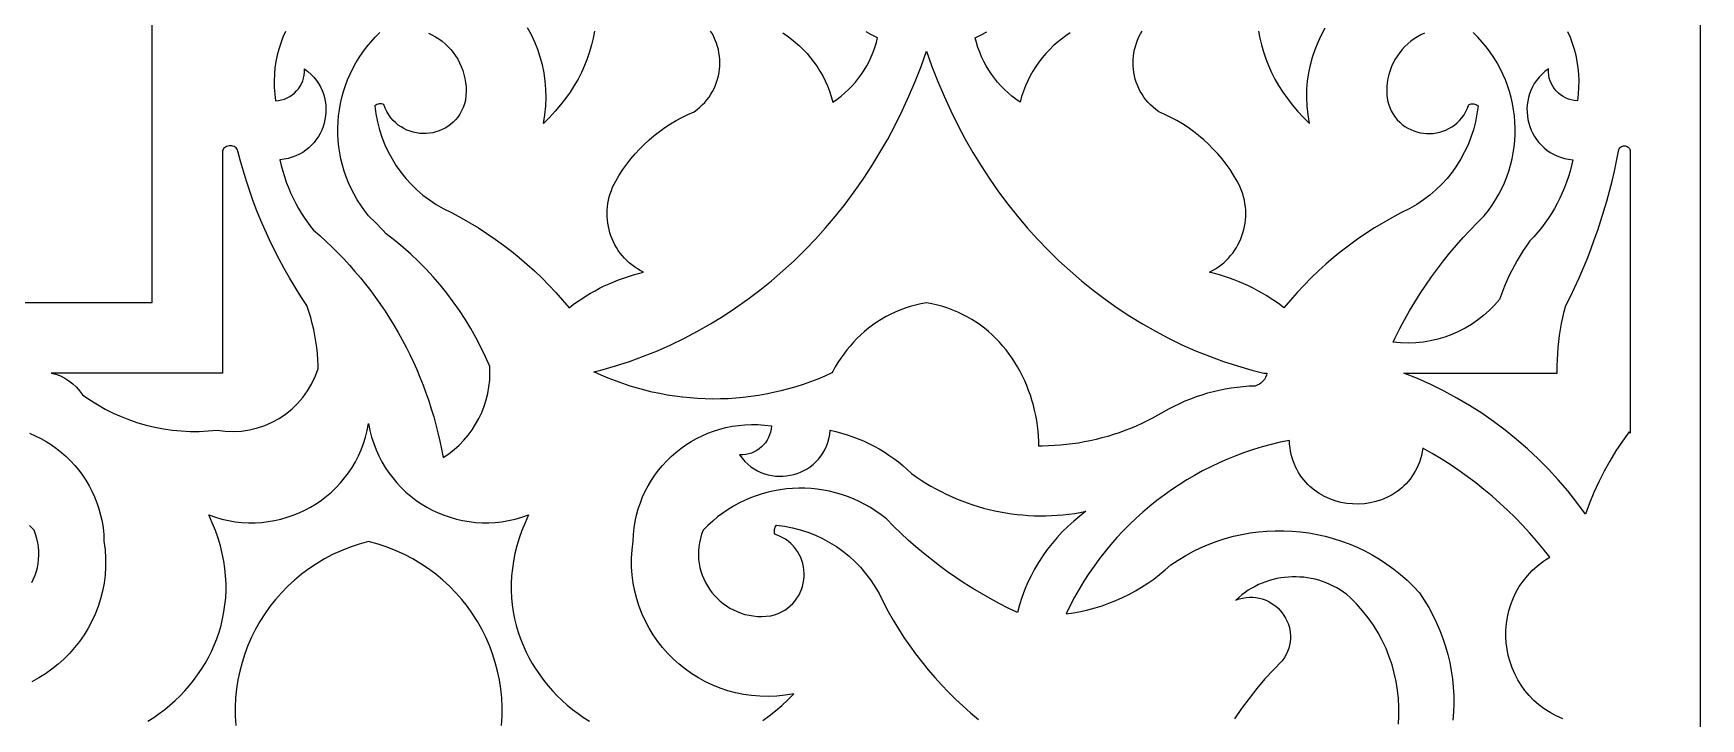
# Model space of a CAD drawing. Extents: x -350 to 350, y -250 to 250.
# Drawn here: x 199.2 to 294, y -129.6 to -90.7 of the extents above; entities that cross this region are included whole.
import ezdxf

# ---------------------------------------------------------------- set-up
doc = ezdxf.new("R2010")
doc.units = 0
doc.layers.add('BITMAP_LAYER', color=18, linetype='CONTINUOUS')
doc.layers.add('LAYER_2', color=174, linetype='CONTINUOUS')

msp = doc.modelspace()

# ---------------------------------------------------------------- linework, layer by layer
at = {"layer": 'BITMAP_LAYER'}
for points in [[(213.567, -90.591), (213.425, -90.917), (213.299, -91.251), (213.191, -91.593), (213.101, -91.942), (213.029, -92.297), (212.975, -92.658), (212.941, -93.025), (212.927, -93.395), (212.933, -93.77), (212.96, -94.149), (213.008, -94.53), (213.184, -94.514), (213.354, -94.482), (213.517, -94.433), (213.673, -94.368), (213.821, -94.289), (213.96, -94.196), (214.088, -94.09), (214.206, -93.973), (214.311, -93.845), (214.405, -93.707), (214.485, -93.56), (214.55, -93.404), (214.601, -93.242), (214.635, -93.074), (214.653, -92.9), (214.653, -92.722), (214.849, -92.869), (215.027, -93.028), (215.187, -93.195), (215.329, -93.371), (215.455, -93.555), (215.563, -93.745), (215.655, -93.941), (215.73, -94.141), (215.789, -94.346), (215.831, -94.552), (215.859, -94.761), (215.87, -94.971), (215.867, -95.18), (215.849, -95.389), (215.816, -95.595), (215.768, -95.798), (215.707, -95.998), (215.631, -96.193), (215.542, -96.381), (215.44, -96.564), (215.324, -96.738), (215.195, -96.904), (215.054, -97.06), (214.901, -97.206), (214.735, -97.34), (214.558, -97.462), (214.369, -97.57), (214.168, -97.664), (213.957, -97.742), (213.734, -97.805), (213.502, -97.85), (213.258, -97.877), (213.332, -98.203), (213.416, -98.525), (213.512, -98.843), (213.619, -99.157), (213.737, -99.466), (213.865, -99.771), (214.004, -100.071), (214.154, -100.365), (214.314, -100.654), (214.484, -100.937), (214.664, -101.214), (214.854, -101.485), (215.053, -101.748), (215.158, -101.877, -0.174705), (222.532, -114.807, 0.272385), (225.184, -109.629, 0.134002), (219.301, -102.095), (219.106, -101.884), (218.706, -101.471), (218.296, -101.067), (218.064, -100.774), (217.849, -100.472), (217.65, -100.162), (217.468, -99.846), (217.303, -99.523), (217.154, -99.195), (217.021, -98.862), (216.905, -98.525), (216.805, -98.183), (216.721, -97.838), (216.654, -97.491), (216.603, -97.142), (216.568, -96.791), (216.549, -96.439), (216.546, -96.088), (216.56, -95.736), (216.589, -95.386), (216.634, -95.037), (216.696, -94.69), (216.773, -94.346), (216.866, -94.006), (216.975, -93.67), (217.1, -93.338), (217.241, -93.011), (217.397, -92.691), (217.569, -92.376), (217.757, -92.069), (217.96, -91.769), (218.179, -91.478), (218.414, -91.195), (218.664, -90.922), (218.929, -90.659)], [(213.567, -90.591), (213.425, -90.917), (213.299, -91.251), (213.191, -91.593), (213.101, -91.942), (213.029, -92.297), (212.975, -92.658), (212.941, -93.025), (212.927, -93.395), (212.933, -93.77), (212.96, -94.149), (213.008, -94.53), (213.184, -94.514), (213.354, -94.482), (213.517, -94.433), (213.673, -94.368), (213.821, -94.289), (213.96, -94.196), (214.088, -94.09), (214.206, -93.973), (214.311, -93.845), (214.405, -93.707), (214.485, -93.56), (214.55, -93.404), (214.601, -93.242), (214.635, -93.074), (214.653, -92.9), (214.653, -92.722), (214.849, -92.869), (215.027, -93.028), (215.187, -93.195), (215.329, -93.371), (215.455, -93.555), (215.563, -93.745), (215.655, -93.941), (215.73, -94.141), (215.789, -94.346), (215.831, -94.552), (215.859, -94.761), (215.87, -94.971), (215.867, -95.18), (215.849, -95.389), (215.816, -95.595), (215.768, -95.798), (215.707, -95.998), (215.631, -96.193), (215.542, -96.381), (215.44, -96.564), (215.324, -96.738), (215.195, -96.904), (215.054, -97.06), (214.901, -97.206), (214.735, -97.34), (214.558, -97.462), (214.369, -97.57), (214.168, -97.664), (213.957, -97.742), (213.734, -97.805), (213.502, -97.85), (213.258, -97.877), (213.332, -98.203), (213.416, -98.525), (213.512, -98.843), (213.619, -99.157), (213.737, -99.466), (213.865, -99.771), (214.004, -100.071), (214.154, -100.365), (214.314, -100.654), (214.484, -100.937), (214.664, -101.214), (214.854, -101.485), (215.053, -101.748), (215.158, -101.877, -0.174705), (222.532, -114.807, 0.272385), (225.184, -109.629, 0.134002), (219.301, -102.095), (219.106, -101.884), (218.706, -101.471), (218.296, -101.067), (218.064, -100.774), (217.849, -100.472), (217.65, -100.162), (217.468, -99.846), (217.303, -99.523), (217.154, -99.195), (217.021, -98.862), (216.905, -98.525), (216.805, -98.183), (216.721, -97.838), (216.654, -97.491), (216.603, -97.142), (216.568, -96.791), (216.549, -96.439), (216.546, -96.088), (216.56, -95.736), (216.589, -95.386), (216.634, -95.037), (216.696, -94.69), (216.773, -94.346), (216.866, -94.006), (216.975, -93.67), (217.1, -93.338), (217.241, -93.011), (217.397, -92.691), (217.569, -92.376), (217.757, -92.069), (217.96, -91.769), (218.179, -91.478), (218.414, -91.195), (218.664, -90.922), (218.929, -90.659)], [(286.433, -90.591), (286.575, -90.917), (286.701, -91.251), (286.809, -91.593), (286.899, -91.942), (286.971, -92.297), (287.025, -92.658), (287.059, -93.025), (287.073, -93.395), (287.067, -93.77), (287.04, -94.149), (286.992, -94.53), (286.816, -94.514), (286.646, -94.482), (286.483, -94.433), (286.327, -94.368), (286.179, -94.289), (286.04, -94.196), (285.912, -94.09), (285.794, -93.973), (285.689, -93.845), (285.595, -93.707), (285.515, -93.56), (285.45, -93.404), (285.399, -93.242), (285.365, -93.074), (285.347, -92.9), (285.347, -92.722), (285.151, -92.869), (284.973, -93.028), (284.813, -93.195), (284.671, -93.371), (284.545, -93.555), (284.437, -93.745), (284.345, -93.941), (284.27, -94.141), (284.211, -94.346), (284.169, -94.552), (284.141, -94.761), (284.13, -94.971), (284.133, -95.18), (284.151, -95.389), (284.184, -95.595), (284.232, -95.798), (284.293, -95.998), (284.369, -96.193), (284.458, -96.381), (284.56, -96.564), (284.676, -96.738), (284.805, -96.904), (284.946, -97.06), (285.099, -97.206), (285.265, -97.34), (285.442, -97.462), (285.631, -97.57), (285.832, -97.664), (286.043, -97.742), (286.266, -97.805), (286.498, -97.85), (286.742, -97.877), (286.668, -98.203), (286.584, -98.525), (286.488, -98.843), (286.381, -99.157), (286.263, -99.466), (286.135, -99.771), (285.996, -100.071), (285.846, -100.365), (285.686, -100.654), (285.516, -100.937), (285.336, -101.214), (285.146, -101.485), (284.947, -101.748), (284.738, -102.005), (284.519, -102.255), (284.291, -102.497), (284.1, -102.766), (283.917, -103.04), (283.741, -103.317), (283.574, -103.599), (283.413, -103.884), (283.261, -104.173), (283.116, -104.465), (282.98, -104.761), (282.851, -105.059), (282.73, -105.361), (282.617, -105.665), (282.564, -105.819, -0.258218), (276.52, -108.255), (276.644, -107.994), (276.904, -107.48), (277.176, -106.973), (277.46, -106.472), (277.755, -105.978), (278.06, -105.492), (278.377, -105.013), (278.705, -104.541), (279.044, -104.078), (279.393, -103.622), (279.753, -103.175), (280.123, -102.736), (280.503, -102.305), (280.894, -101.884), (281.294, -101.471), (281.704, -101.067), (281.936, -100.774), (282.151, -100.472), (282.35, -100.162), (282.532, -99.846), (282.697, -99.523), (282.846, -99.195), (282.979, -98.862), (283.095, -98.525), (283.195, -98.183), (283.279, -97.838), (283.346, -97.491), (283.397, -97.142), (283.432, -96.791), (283.451, -96.439), (283.454, -96.088), (283.44, -95.736), (283.411, -95.386), (283.366, -95.037), (283.304, -94.69), (283.227, -94.346), (283.134, -94.006), (283.025, -93.67), (282.9, -93.338), (282.759, -93.011), (282.603, -92.691), (282.431, -92.376), (282.243, -92.069), (282.04, -91.769), (281.821, -91.478), (281.586, -91.195), (281.336, -90.922), (281.071, -90.659)], [(286.433, -90.591), (286.575, -90.917), (286.701, -91.251), (286.809, -91.593), (286.899, -91.942), (286.971, -92.297), (287.025, -92.658), (287.059, -93.025), (287.073, -93.395), (287.067, -93.77), (287.04, -94.149), (286.992, -94.53), (286.816, -94.514), (286.646, -94.482), (286.483, -94.433), (286.327, -94.368), (286.179, -94.289), (286.04, -94.196), (285.912, -94.09), (285.794, -93.973), (285.689, -93.845), (285.595, -93.707), (285.515, -93.56), (285.45, -93.404), (285.399, -93.242), (285.365, -93.074), (285.347, -92.9), (285.347, -92.722), (285.151, -92.869), (284.973, -93.028), (284.813, -93.195), (284.671, -93.371), (284.545, -93.555), (284.437, -93.745), (284.345, -93.941), (284.27, -94.141), (284.211, -94.346), (284.169, -94.552), (284.141, -94.761), (284.13, -94.971), (284.133, -95.18), (284.151, -95.389), (284.184, -95.595), (284.232, -95.798), (284.293, -95.998), (284.369, -96.193), (284.458, -96.381), (284.56, -96.564), (284.676, -96.738), (284.805, -96.904), (284.946, -97.06), (285.099, -97.206), (285.265, -97.34), (285.442, -97.462), (285.631, -97.57), (285.832, -97.664), (286.043, -97.742), (286.266, -97.805), (286.498, -97.85), (286.742, -97.877), (286.668, -98.203), (286.584, -98.525), (286.488, -98.843), (286.381, -99.157), (286.263, -99.466), (286.135, -99.771), (285.996, -100.071), (285.846, -100.365), (285.686, -100.654), (285.516, -100.937), (285.336, -101.214), (285.146, -101.485), (284.947, -101.748), (284.738, -102.005), (284.519, -102.255), (284.291, -102.497), (284.1, -102.766), (283.917, -103.04), (283.741, -103.317), (283.574, -103.599), (283.413, -103.884), (283.261, -104.173), (283.116, -104.465), (282.98, -104.761), (282.851, -105.059), (282.73, -105.361), (282.617, -105.665), (282.564, -105.819, -0.258218), (276.52, -108.255), (276.644, -107.994), (276.904, -107.48), (277.176, -106.973), (277.46, -106.472), (277.755, -105.978), (278.06, -105.492), (278.377, -105.013), (278.705, -104.541), (279.044, -104.078), (279.393, -103.622), (279.753, -103.175), (280.123, -102.736), (280.503, -102.305), (280.894, -101.884), (281.294, -101.471), (281.704, -101.067), (281.936, -100.774), (282.151, -100.472), (282.35, -100.162), (282.532, -99.846), (282.697, -99.523), (282.846, -99.195), (282.979, -98.862), (283.095, -98.525), (283.195, -98.183), (283.279, -97.838), (283.346, -97.491), (283.397, -97.142), (283.432, -96.791), (283.451, -96.439), (283.454, -96.088), (283.44, -95.736), (283.411, -95.386), (283.366, -95.037), (283.304, -94.69), (283.227, -94.346), (283.134, -94.006), (283.025, -93.67), (282.9, -93.338), (282.759, -93.011), (282.603, -92.691), (282.431, -92.376), (282.243, -92.069), (282.04, -91.769), (281.821, -91.478), (281.586, -91.195), (281.336, -90.922), (281.071, -90.659)]]:
    msp.add_lwpolyline(points, format="xyb", dxfattribs=at)
for points in [[(221.694, -90.684), (221.899, -90.782), (222.096, -90.893), (222.286, -91.016), (222.469, -91.15), (222.642, -91.296), (222.806, -91.452), (222.961, -91.618), (223.105, -91.795), (223.238, -91.98), (223.359, -92.174), (223.468, -92.377), (223.564, -92.587), (223.647, -92.805), (223.716, -93.029), (223.77, -93.26), (223.809, -93.497), (223.832, -93.74), (223.839, -93.987), (223.828, -94.239), (223.8, -94.495), (223.742, -94.713), (223.669, -94.919), (223.581, -95.111), (223.48, -95.29), (223.366, -95.456), (223.241, -95.608), (223.105, -95.747), (222.96, -95.873), (222.806, -95.985), (222.645, -96.084), (222.477, -96.169), (222.304, -96.241), (222.126, -96.298), (221.944, -96.343), (221.76, -96.373), (221.574, -96.39), (221.387, -96.392), (221.201, -96.381), (221.015, -96.356), (220.832, -96.317), (220.653, -96.263), (220.477, -96.196), (220.307, -96.115), (220.142, -96.019), (219.985, -95.909), (219.836, -95.784), (219.696, -95.646), (219.566, -95.492), (219.447, -95.325), (219.341, -95.143), (219.247, -94.946), (219.167, -94.735), (219.101, -94.715), (219.034, -94.705), (218.966, -94.702), (218.899, -94.708), (218.834, -94.723), (218.77, -94.745), (218.709, -94.776), (218.652, -94.814), (218.712, -95.275), (218.799, -95.729), (218.914, -96.173), (219.055, -96.607), (219.221, -97.03), (219.412, -97.441), (219.628, -97.839), (219.867, -98.223), (220.128, -98.591), (220.411, -98.943), (220.716, -99.277), (221.041, -99.593), (221.386, -99.889), (221.75, -100.164), (222.133, -100.417), (222.533, -100.648), (223.048, -100.905), (223.554, -101.176), (224.053, -101.46), (224.543, -101.758), (225.025, -102.068), (225.498, -102.392), (225.962, -102.728), (226.417, -103.077), (226.862, -103.439), (227.297, -103.812), (227.722, -104.197), (228.137, -104.594), (228.541, -105.003), (228.935, -105.423), (229.317, -105.854), (229.688, -106.296), (229.924, -106.116), (230.164, -105.944), (230.409, -105.778), (230.658, -105.619), (230.911, -105.467), (231.167, -105.322), (231.428, -105.184), (231.692, -105.053), (231.959, -104.93), (232.23, -104.814), (232.503, -104.706), (232.78, -104.605), (233.06, -104.512), (233.342, -104.426), (233.627, -104.348), (233.914, -104.278), (233.738, -104.185), (233.569, -104.084), (233.408, -103.976), (233.254, -103.86), (233.107, -103.737), (232.968, -103.608), (232.836, -103.473), (232.712, -103.331), (232.596, -103.184), (232.488, -103.032), (232.388, -102.875), (232.296, -102.713), (232.213, -102.547), (232.137, -102.378), (232.071, -102.205), (232.013, -102.029), (231.964, -101.85), (231.923, -101.669), (231.892, -101.487), (231.869, -101.302), (231.856, -101.116), (231.852, -100.93), (231.857, -100.742), (231.872, -100.555), (231.896, -100.368), (231.93, -100.181), (231.974, -99.995), (232.028, -99.811), (232.092, -99.628), (232.166, -99.447), (232.25, -99.268), (232.345, -99.093), (232.54, -98.764), (232.748, -98.445), (232.969, -98.136), (233.201, -97.837), (233.445, -97.549), (233.701, -97.271), (233.967, -97.004), (234.244, -96.748), (234.531, -96.505), (234.827, -96.273), (235.134, -96.053), (235.449, -95.846), (235.773, -95.652), (236.105, -95.472), (236.446, -95.305), (236.793, -95.152), (236.96, -95.031), (237.116, -94.902), (237.262, -94.767), (237.399, -94.624), (237.525, -94.475), (237.642, -94.32), (237.748, -94.16), (237.845, -93.994), (237.931, -93.825), (238.007, -93.651), (238.074, -93.474), (238.13, -93.294), (238.175, -93.112), (238.211, -92.927), (238.236, -92.741), (238.251, -92.554), (238.256, -92.366), (238.251, -92.179), (238.235, -91.991), (238.209, -91.805), (238.173, -91.62), (238.126, -91.437), (238.068, -91.256), (238.001, -91.078), (237.922, -90.903), (237.833, -90.732), (237.734, -90.566)], [(221.694, -90.684), (221.899, -90.782), (222.096, -90.893), (222.286, -91.016), (222.469, -91.15), (222.642, -91.296), (222.806, -91.452), (222.961, -91.618), (223.105, -91.795), (223.238, -91.98), (223.359, -92.174), (223.468, -92.377), (223.564, -92.587), (223.647, -92.805), (223.716, -93.029), (223.77, -93.26), (223.809, -93.497), (223.832, -93.74), (223.839, -93.987), (223.828, -94.239), (223.8, -94.495), (223.742, -94.713), (223.669, -94.919), (223.581, -95.111), (223.48, -95.29), (223.366, -95.456), (223.241, -95.608), (223.105, -95.747), (222.96, -95.873), (222.806, -95.985), (222.645, -96.084), (222.477, -96.169), (222.304, -96.241), (222.126, -96.298), (221.944, -96.343), (221.76, -96.373), (221.574, -96.39), (221.387, -96.392), (221.201, -96.381), (221.015, -96.356), (220.832, -96.317), (220.653, -96.263), (220.477, -96.196), (220.307, -96.115), (220.142, -96.019), (219.985, -95.909), (219.836, -95.784), (219.696, -95.646), (219.566, -95.492), (219.447, -95.325), (219.341, -95.143), (219.247, -94.946), (219.167, -94.735), (219.101, -94.715), (219.034, -94.705), (218.966, -94.702), (218.899, -94.708), (218.834, -94.723), (218.77, -94.745), (218.709, -94.776), (218.652, -94.814), (218.712, -95.275), (218.799, -95.729), (218.914, -96.173), (219.055, -96.607), (219.221, -97.03), (219.412, -97.441), (219.628, -97.839), (219.867, -98.223), (220.128, -98.591), (220.411, -98.943), (220.716, -99.277), (221.041, -99.593), (221.386, -99.889), (221.75, -100.164), (222.133, -100.417), (222.533, -100.648), (223.048, -100.905), (223.554, -101.176), (224.053, -101.46), (224.543, -101.758), (225.025, -102.068), (225.498, -102.392), (225.962, -102.728), (226.417, -103.077), (226.862, -103.439), (227.297, -103.812), (227.722, -104.197), (228.137, -104.594), (228.541, -105.003), (228.935, -105.423), (229.317, -105.854), (229.688, -106.296), (229.924, -106.116), (230.164, -105.944), (230.409, -105.778), (230.658, -105.619), (230.911, -105.467), (231.167, -105.322), (231.428, -105.184), (231.692, -105.053), (231.959, -104.93), (232.23, -104.814), (232.503, -104.706), (232.78, -104.605), (233.06, -104.512), (233.342, -104.426), (233.627, -104.348), (233.914, -104.278), (233.738, -104.185), (233.569, -104.084), (233.408, -103.976), (233.254, -103.86), (233.107, -103.737), (232.968, -103.608), (232.836, -103.473), (232.712, -103.331), (232.596, -103.184), (232.488, -103.032), (232.388, -102.875), (232.296, -102.713), (232.213, -102.547), (232.137, -102.378), (232.071, -102.205), (232.013, -102.029), (231.964, -101.85), (231.923, -101.669), (231.892, -101.487), (231.869, -101.302), (231.856, -101.116), (231.852, -100.93), (231.857, -100.742), (231.872, -100.555), (231.896, -100.368), (231.93, -100.181), (231.974, -99.995), (232.028, -99.811), (232.092, -99.628), (232.166, -99.447), (232.25, -99.268), (232.345, -99.093), (232.54, -98.764), (232.748, -98.445), (232.969, -98.136), (233.201, -97.837), (233.445, -97.549), (233.701, -97.271), (233.967, -97.004), (234.244, -96.748), (234.531, -96.505), (234.827, -96.273), (235.134, -96.053), (235.449, -95.846), (235.773, -95.652), (236.105, -95.472), (236.446, -95.305), (236.793, -95.152), (236.96, -95.031), (237.116, -94.902), (237.262, -94.767), (237.399, -94.624), (237.525, -94.475), (237.642, -94.32), (237.748, -94.16), (237.845, -93.994), (237.931, -93.825), (238.007, -93.651), (238.074, -93.474), (238.13, -93.294), (238.175, -93.112), (238.211, -92.927), (238.236, -92.741), (238.251, -92.554), (238.256, -92.366), (238.251, -92.179), (238.235, -91.991), (238.209, -91.805), (238.173, -91.62), (238.126, -91.437), (238.068, -91.256), (238.001, -91.078), (237.922, -90.903), (237.833, -90.732), (237.734, -90.566)], [(231.129, -90.572), (231.056, -90.967), (230.963, -91.36), (230.85, -91.752), (230.718, -92.142), (230.565, -92.53), (230.392, -92.914), (230.199, -93.295), (229.984, -93.671), (229.747, -94.043), (229.489, -94.409), (229.208, -94.77), (228.905, -95.124), (228.579, -95.472), (228.23, -95.813), (228.312, -95.321), (228.363, -94.834), (228.383, -94.352), (228.374, -93.876), (228.335, -93.407), (228.269, -92.945), (228.176, -92.493), (228.056, -92.05), (227.911, -91.617), (227.741, -91.196), (227.548, -90.788), (227.332, -90.392)], [(231.129, -90.572), (231.056, -90.967), (230.963, -91.36), (230.85, -91.752), (230.718, -92.142), (230.565, -92.53), (230.392, -92.914), (230.199, -93.295), (229.984, -93.671), (229.747, -94.043), (229.489, -94.409), (229.208, -94.77), (228.905, -95.124), (228.579, -95.472), (228.23, -95.813), (228.312, -95.321), (228.363, -94.834), (228.383, -94.352), (228.374, -93.876), (228.335, -93.407), (228.269, -92.945), (228.176, -92.493), (228.056, -92.05), (227.911, -91.617), (227.741, -91.196), (227.548, -90.788), (227.332, -90.392)], [(241.829, -90.675), (242.082, -90.843), (242.327, -91.022), (242.564, -91.213), (242.792, -91.414), (243.01, -91.627), (243.219, -91.85), (243.418, -92.084), (243.607, -92.327), (243.784, -92.581), (243.95, -92.843), (244.105, -93.115), (244.247, -93.396), (244.376, -93.686), (244.492, -93.983), (244.594, -94.289), (244.682, -94.603), (244.919, -94.44), (245.146, -94.266), (245.364, -94.082), (245.573, -93.888), (245.772, -93.685), (245.96, -93.473), (246.138, -93.253), (246.306, -93.024), (246.462, -92.787), (246.608, -92.543), (246.741, -92.293), (246.863, -92.035), (246.973, -91.772), (247.071, -91.502), (247.155, -91.227), (247.227, -90.948), (246.886, -90.786), (246.569, -90.604)], [(241.829, -90.675), (242.082, -90.843), (242.327, -91.022), (242.564, -91.213), (242.792, -91.414), (243.01, -91.627), (243.219, -91.85), (243.418, -92.084), (243.607, -92.327), (243.784, -92.581), (243.95, -92.843), (244.105, -93.115), (244.247, -93.396), (244.376, -93.686), (244.492, -93.983), (244.594, -94.289), (244.682, -94.603), (244.919, -94.44), (245.146, -94.266), (245.364, -94.082), (245.573, -93.888), (245.772, -93.685), (245.96, -93.473), (246.138, -93.253), (246.306, -93.024), (246.462, -92.787), (246.608, -92.543), (246.741, -92.293), (246.863, -92.035), (246.973, -91.772), (247.071, -91.502), (247.155, -91.227), (247.227, -90.948), (246.886, -90.786), (246.569, -90.604)], [(258.171, -90.675), (257.918, -90.843), (257.673, -91.022), (257.436, -91.213), (257.208, -91.414), (256.99, -91.627), (256.781, -91.85), (256.582, -92.084), (256.393, -92.327), (256.216, -92.581), (256.05, -92.843), (255.895, -93.115), (255.753, -93.396), (255.624, -93.686), (255.508, -93.983), (255.406, -94.289), (255.318, -94.603), (255.081, -94.44), (254.854, -94.266), (254.636, -94.082), (254.427, -93.888), (254.228, -93.685), (254.04, -93.473), (253.862, -93.253), (253.694, -93.024), (253.538, -92.787), (253.392, -92.543), (253.259, -92.293), (253.137, -92.035), (253.027, -91.772), (252.929, -91.502), (252.845, -91.227), (252.773, -90.948), (253.114, -90.786), (253.431, -90.604)], [(258.171, -90.675), (257.918, -90.843), (257.673, -91.022), (257.436, -91.213), (257.208, -91.414), (256.99, -91.627), (256.781, -91.85), (256.582, -92.084), (256.393, -92.327), (256.216, -92.581), (256.05, -92.843), (255.895, -93.115), (255.753, -93.396), (255.624, -93.686), (255.508, -93.983), (255.406, -94.289), (255.318, -94.603), (255.081, -94.44), (254.854, -94.266), (254.636, -94.082), (254.427, -93.888), (254.228, -93.685), (254.04, -93.473), (253.862, -93.253), (253.694, -93.024), (253.538, -92.787), (253.392, -92.543), (253.259, -92.293), (253.137, -92.035), (253.027, -91.772), (252.929, -91.502), (252.845, -91.227), (252.773, -90.948), (253.114, -90.786), (253.431, -90.604)], [(278.306, -90.684), (278.101, -90.782), (277.904, -90.893), (277.714, -91.016), (277.531, -91.15), (277.358, -91.296), (277.194, -91.452), (277.039, -91.618), (276.895, -91.795), (276.762, -91.98), (276.641, -92.174), (276.532, -92.377), (276.436, -92.587), (276.353, -92.805), (276.284, -93.029), (276.23, -93.26), (276.191, -93.497), (276.168, -93.74), (276.161, -93.987), (276.172, -94.239), (276.2, -94.495), (276.258, -94.713), (276.331, -94.919), (276.419, -95.111), (276.52, -95.29), (276.634, -95.456), (276.759, -95.608), (276.895, -95.747), (277.04, -95.873), (277.194, -95.985), (277.355, -96.084), (277.523, -96.169), (277.696, -96.241), (277.874, -96.298), (278.056, -96.343), (278.24, -96.373), (278.426, -96.39), (278.613, -96.392), (278.799, -96.381), (278.985, -96.356), (279.168, -96.317), (279.347, -96.263), (279.523, -96.196), (279.693, -96.115), (279.858, -96.019), (280.015, -95.909), (280.164, -95.784), (280.304, -95.646), (280.434, -95.492), (280.553, -95.325), (280.659, -95.143), (280.753, -94.946), (280.833, -94.735), (280.899, -94.715), (280.966, -94.705), (281.034, -94.702), (281.101, -94.708), (281.166, -94.723), (281.23, -94.745), (281.291, -94.776), (281.348, -94.814), (281.288, -95.275), (281.201, -95.729), (281.086, -96.173), (280.945, -96.607), (280.779, -97.03), (280.588, -97.441), (280.372, -97.839), (280.133, -98.223), (279.872, -98.591), (279.589, -98.943), (279.284, -99.277), (278.959, -99.593), (278.614, -99.889), (278.25, -100.164), (277.867, -100.417), (277.467, -100.648), (276.952, -100.905), (276.446, -101.176), (275.947, -101.46), (275.457, -101.758), (274.975, -102.068), (274.502, -102.392), (274.038, -102.728), (273.583, -103.077), (273.138, -103.439), (272.703, -103.812), (272.278, -104.197), (271.863, -104.594), (271.459, -105.003), (271.065, -105.423), (270.683, -105.854), (270.312, -106.296), (270.076, -106.116), (269.836, -105.944), (269.591, -105.778), (269.342, -105.619), (269.089, -105.467), (268.833, -105.322), (268.572, -105.184), (268.308, -105.053), (268.041, -104.93), (267.77, -104.814), (267.497, -104.706), (267.22, -104.605), (266.94, -104.512), (266.658, -104.426), (266.373, -104.348), (266.086, -104.278), (266.262, -104.185), (266.431, -104.084), (266.592, -103.976), (266.746, -103.86), (266.893, -103.737), (267.032, -103.608), (267.164, -103.473), (267.288, -103.331), (267.404, -103.184), (267.512, -103.032), (267.612, -102.875), (267.704, -102.713), (267.787, -102.547), (267.863, -102.378), (267.929, -102.205), (267.987, -102.029), (268.036, -101.85), (268.077, -101.669), (268.108, -101.487), (268.131, -101.302), (268.144, -101.116), (268.148, -100.93), (268.143, -100.742), (268.128, -100.555), (268.104, -100.368), (268.07, -100.181), (268.026, -99.995), (267.972, -99.811), (267.908, -99.628), (267.834, -99.447), (267.75, -99.268), (267.655, -99.093), (267.46, -98.764), (267.252, -98.445), (267.031, -98.136), (266.799, -97.837), (266.555, -97.549), (266.299, -97.271), (266.033, -97.004), (265.756, -96.748), (265.469, -96.505), (265.173, -96.273), (264.866, -96.053), (264.551, -95.846), (264.227, -95.652), (263.895, -95.472), (263.554, -95.305), (263.207, -95.152), (263.04, -95.031), (262.884, -94.902), (262.738, -94.767), (262.601, -94.624), (262.475, -94.475), (262.358, -94.32), (262.252, -94.16), (262.155, -93.994), (262.069, -93.825), (261.993, -93.651), (261.926, -93.474), (261.87, -93.294), (261.825, -93.112), (261.789, -92.927), (261.764, -92.741), (261.749, -92.554), (261.744, -92.366), (261.749, -92.179), (261.765, -91.991), (261.791, -91.805), (261.827, -91.62), (261.874, -91.437), (261.932, -91.256), (261.999, -91.078), (262.078, -90.903), (262.167, -90.732), (262.266, -90.566)], [(278.306, -90.684), (278.101, -90.782), (277.904, -90.893), (277.714, -91.016), (277.531, -91.15), (277.358, -91.296), (277.194, -91.452), (277.039, -91.618), (276.895, -91.795), (276.762, -91.98), (276.641, -92.174), (276.532, -92.377), (276.436, -92.587), (276.353, -92.805), (276.284, -93.029), (276.23, -93.26), (276.191, -93.497), (276.168, -93.74), (276.161, -93.987), (276.172, -94.239), (276.2, -94.495), (276.258, -94.713), (276.331, -94.919), (276.419, -95.111), (276.52, -95.29), (276.634, -95.456), (276.759, -95.608), (276.895, -95.747), (277.04, -95.873), (277.194, -95.985), (277.355, -96.084), (277.523, -96.169), (277.696, -96.241), (277.874, -96.298), (278.056, -96.343), (278.24, -96.373), (278.426, -96.39), (278.613, -96.392), (278.799, -96.381), (278.985, -96.356), (279.168, -96.317), (279.347, -96.263), (279.523, -96.196), (279.693, -96.115), (279.858, -96.019), (280.015, -95.909), (280.164, -95.784), (280.304, -95.646), (280.434, -95.492), (280.553, -95.325), (280.659, -95.143), (280.753, -94.946), (280.833, -94.735), (280.899, -94.715), (280.966, -94.705), (281.034, -94.702), (281.101, -94.708), (281.166, -94.723), (281.23, -94.745), (281.291, -94.776), (281.348, -94.814), (281.288, -95.275), (281.201, -95.729), (281.086, -96.173), (280.945, -96.607), (280.779, -97.03), (280.588, -97.441), (280.372, -97.839), (280.133, -98.223), (279.872, -98.591), (279.589, -98.943), (279.284, -99.277), (278.959, -99.593), (278.614, -99.889), (278.25, -100.164), (277.867, -100.417), (277.467, -100.648), (276.952, -100.905), (276.446, -101.176), (275.947, -101.46), (275.457, -101.758), (274.975, -102.068), (274.502, -102.392), (274.038, -102.728), (273.583, -103.077), (273.138, -103.439), (272.703, -103.812), (272.278, -104.197), (271.863, -104.594), (271.459, -105.003), (271.065, -105.423), (270.683, -105.854), (270.312, -106.296), (270.076, -106.116), (269.836, -105.944), (269.591, -105.778), (269.342, -105.619), (269.089, -105.467), (268.833, -105.322), (268.572, -105.184), (268.308, -105.053), (268.041, -104.93), (267.77, -104.814), (267.497, -104.706), (267.22, -104.605), (266.94, -104.512), (266.658, -104.426), (266.373, -104.348), (266.086, -104.278), (266.262, -104.185), (266.431, -104.084), (266.592, -103.976), (266.746, -103.86), (266.893, -103.737), (267.032, -103.608), (267.164, -103.473), (267.288, -103.331), (267.404, -103.184), (267.512, -103.032), (267.612, -102.875), (267.704, -102.713), (267.787, -102.547), (267.863, -102.378), (267.929, -102.205), (267.987, -102.029), (268.036, -101.85), (268.077, -101.669), (268.108, -101.487), (268.131, -101.302), (268.144, -101.116), (268.148, -100.93), (268.143, -100.742), (268.128, -100.555), (268.104, -100.368), (268.07, -100.181), (268.026, -99.995), (267.972, -99.811), (267.908, -99.628), (267.834, -99.447), (267.75, -99.268), (267.655, -99.093), (267.46, -98.764), (267.252, -98.445), (267.031, -98.136), (266.799, -97.837), (266.555, -97.549), (266.299, -97.271), (266.033, -97.004), (265.756, -96.748), (265.469, -96.505), (265.173, -96.273), (264.866, -96.053), (264.551, -95.846), (264.227, -95.652), (263.895, -95.472), (263.554, -95.305), (263.207, -95.152), (263.04, -95.031), (262.884, -94.902), (262.738, -94.767), (262.601, -94.624), (262.475, -94.475), (262.358, -94.32), (262.252, -94.16), (262.155, -93.994), (262.069, -93.825), (261.993, -93.651), (261.926, -93.474), (261.87, -93.294), (261.825, -93.112), (261.789, -92.927), (261.764, -92.741), (261.749, -92.554), (261.744, -92.366), (261.749, -92.179), (261.765, -91.991), (261.791, -91.805), (261.827, -91.62), (261.874, -91.437), (261.932, -91.256), (261.999, -91.078), (262.078, -90.903), (262.167, -90.732), (262.266, -90.566)], [(268.871, -90.572), (268.944, -90.967), (269.037, -91.36), (269.15, -91.752), (269.282, -92.142), (269.435, -92.53), (269.608, -92.914), (269.801, -93.295), (270.016, -93.671), (270.253, -94.043), (270.511, -94.409), (270.792, -94.77), (271.095, -95.124), (271.421, -95.472), (271.77, -95.813), (271.688, -95.321), (271.637, -94.834), (271.617, -94.352), (271.626, -93.876), (271.665, -93.407), (271.731, -92.945), (271.824, -92.493), (271.944, -92.05), (272.089, -91.617), (272.259, -91.196), (272.452, -90.788), (272.668, -90.392)], [(268.871, -90.572), (268.944, -90.967), (269.037, -91.36), (269.15, -91.752), (269.282, -92.142), (269.435, -92.53), (269.608, -92.914), (269.801, -93.295), (270.016, -93.671), (270.253, -94.043), (270.511, -94.409), (270.792, -94.77), (271.095, -95.124), (271.421, -95.472), (271.77, -95.813), (271.688, -95.321), (271.637, -94.834), (271.617, -94.352), (271.626, -93.876), (271.665, -93.407), (271.731, -92.945), (271.824, -92.493), (271.944, -92.05), (272.089, -91.617), (272.259, -91.196), (272.452, -90.788), (272.668, -90.392)], [(199.024, -113.425), (199.35, -113.567), (199.668, -113.726), (199.976, -113.9), (200.274, -114.09), (200.561, -114.294), (200.838, -114.513), (201.102, -114.746), (201.355, -114.992), (201.594, -115.25), (201.82, -115.522), (202.031, -115.805), (202.228, -116.099), (202.41, -116.404), (202.576, -116.72), (202.725, -117.045), (202.857, -117.38), (202.972, -117.723), (203.068, -118.075), (203.145, -118.435), (203.203, -118.802), (203.241, -119.176), (203.258, -119.557), (203.32, -120.047), (203.351, -120.531), (203.351, -121.01), (203.321, -121.481), (203.263, -121.944), (203.176, -122.398), (203.063, -122.842), (202.923, -123.276), (202.759, -123.698), (202.57, -124.107), (202.358, -124.504), (202.123, -124.886), (201.867, -125.253), (201.59, -125.605), (201.294, -125.94), (200.979, -126.257), (200.646, -126.555), (200.296, -126.835), (199.93, -127.094), (199.549, -127.332), (199.153, -127.548)], [(205.754, -129.795), (206.082, -129.584), (206.4, -129.36), (206.71, -129.124), (207.009, -128.876), (207.299, -128.616), (207.578, -128.346), (207.846, -128.064), (208.102, -127.772), (208.346, -127.47), (208.577, -127.158), (208.795, -126.837), (208.999, -126.506), (209.189, -126.167), (209.365, -125.819), (209.525, -125.463), (209.669, -125.1), (209.797, -124.729), (209.908, -124.351), (210.001, -123.966), (210.077, -123.575), (210.135, -123.178), (210.174, -122.775), (210.193, -122.367), (210.193, -121.954), (210.172, -121.536), (210.13, -121.114), (210.067, -120.688), (209.982, -120.259), (209.874, -119.826), (209.744, -119.39), (209.59, -118.952), (209.412, -118.511), (209.209, -118.069), (209.586, -118.2), (209.964, -118.307), (210.343, -118.392), (210.722, -118.454), (211.1, -118.495), (211.477, -118.514), (211.852, -118.512), (212.223, -118.489), (212.591, -118.446), (212.955, -118.384), (213.313, -118.302), (213.665, -118.201), (214.011, -118.082), (214.349, -117.944), (214.679, -117.789), (215, -117.617), (215.311, -117.428), (215.612, -117.223), (215.902, -117.002), (216.179, -116.766), (216.444, -116.514), (216.695, -116.248), (216.932, -115.967), (217.154, -115.673), (217.36, -115.366), (217.55, -115.046), (217.722, -114.713), (217.876, -114.368), (218.012, -114.012), (218.128, -113.645), (218.224, -113.267), (218.299, -112.878), (218.373, -113.267), (218.469, -113.645), (218.585, -114.012), (218.721, -114.368), (218.875, -114.713), (219.047, -115.046), (219.237, -115.366), (219.443, -115.673), (219.665, -115.967), (219.902, -116.248), (220.153, -116.514), (220.418, -116.766), (220.696, -117.002), (220.985, -117.223), (221.286, -117.428), (221.597, -117.617), (221.918, -117.789), (222.248, -117.944), (222.586, -118.082), (222.932, -118.201), (223.284, -118.302), (223.642, -118.384), (224.006, -118.446), (224.374, -118.489), (224.745, -118.512), (225.12, -118.514), (225.497, -118.495), (225.875, -118.454), (226.254, -118.392), (226.633, -118.307), (227.011, -118.2), (227.388, -118.069), (227.185, -118.511), (227.007, -118.952), (226.853, -119.39), (226.723, -119.826), (226.615, -120.259), (226.53, -120.688), (226.467, -121.114), (226.425, -121.536), (226.404, -121.954), (226.404, -122.367), (226.423, -122.775), (226.462, -123.178), (226.52, -123.575), (226.596, -123.966), (226.689, -124.351), (226.8, -124.729), (226.928, -125.1), (227.073, -125.463), (227.232, -125.819), (227.408, -126.167), (227.598, -126.506), (227.802, -126.837), (228.02, -127.158), (228.251, -127.47), (228.495, -127.772), (228.751, -128.064), (229.019, -128.346), (229.298, -128.616), (229.588, -128.876), (229.887, -129.124), (230.197, -129.36), (230.515, -129.584), (230.843, -129.795)], [(240.698, -129.747), (241.065, -129.489), (241.426, -129.208), (241.78, -128.905), (242.128, -128.579), (242.469, -128.23), (241.977, -128.312), (241.49, -128.363), (241.008, -128.383), (240.532, -128.374), (240.063, -128.335), (239.601, -128.269), (239.149, -128.176), (238.706, -128.056), (238.273, -127.911), (237.852, -127.741), (237.444, -127.548), (237.048, -127.332), (236.667, -127.094), (236.301, -126.835), (235.951, -126.555), (235.618, -126.257), (235.303, -125.94), (235.007, -125.605), (234.73, -125.253), (234.474, -124.886), (234.239, -124.504), (234.027, -124.107), (233.838, -123.698), (233.674, -123.276), (233.534, -122.842), (233.421, -122.398), (233.334, -121.944), (233.276, -121.481), (233.246, -121.01), (233.246, -120.531), (233.277, -120.047), (233.339, -119.557), (233.356, -119.176), (233.394, -118.802), (233.452, -118.435), (233.529, -118.075), (233.625, -117.723), (233.74, -117.38), (233.872, -117.045), (234.021, -116.72), (234.187, -116.404), (234.369, -116.099), (234.566, -115.805), (234.777, -115.522), (235.003, -115.25), (235.242, -114.992), (235.495, -114.746), (235.759, -114.513), (236.036, -114.294), (236.323, -114.09), (236.621, -113.9), (236.929, -113.726), (237.247, -113.567), (237.573, -113.425), (237.907, -113.299), (238.249, -113.191), (238.598, -113.101), (238.953, -113.029), (239.314, -112.975), (239.68, -112.941), (240.051, -112.927), (240.426, -112.933), (240.804, -112.96), (241.186, -113.008), (241.17, -113.184), (241.138, -113.354), (241.088, -113.517), (241.024, -113.673), (240.945, -113.821), (240.852, -113.96), (240.746, -114.088), (240.629, -114.206), (240.501, -114.311), (240.363, -114.405), (240.215, -114.485), (240.06, -114.55), (239.898, -114.601), (239.729, -114.635), (239.556, -114.653), (239.377, -114.653), (239.525, -114.849), (239.684, -115.027), (239.851, -115.187), (240.027, -115.329), (240.211, -115.455), (240.401, -115.563), (240.597, -115.655), (240.797, -115.73), (241.001, -115.789), (241.208, -115.831), (241.417, -115.859), (241.627, -115.87), (241.836, -115.867), (242.044, -115.849), (242.251, -115.816), (242.454, -115.768), (242.654, -115.707), (242.848, -115.631), (243.037, -115.542), (243.22, -115.44), (243.394, -115.324), (243.56, -115.195), (243.716, -115.054), (243.862, -114.901), (243.996, -114.735), (244.117, -114.558), (244.226, -114.369), (244.32, -114.168), (244.398, -113.957), (244.461, -113.734), (244.506, -113.502), (244.533, -113.258), (244.859, -113.332), (245.18, -113.416), (245.499, -113.512), (245.813, -113.619), (246.122, -113.737), (246.427, -113.865), (246.727, -114.004), (247.021, -114.154), (247.31, -114.314), (247.593, -114.484), (247.87, -114.664), (248.14, -114.854), (248.404, -115.053), (248.661, -115.262), (248.911, -115.481), (249.153, -115.709), (249.422, -115.9), (249.695, -116.083), (249.973, -116.259), (250.255, -116.426), (250.54, -116.587), (250.829, -116.739), (251.121, -116.884), (251.416, -117.02), (251.715, -117.149), (252.017, -117.27), (252.321, -117.383), (252.628, -117.488), (252.938, -117.586), (253.249, -117.675), (253.563, -117.756), (253.879, -117.828), (254.197, -117.893), (254.516, -117.95), (254.837, -117.998), (255.159, -118.038), (255.482, -118.07), (255.806, -118.093), (256.131, -118.109), (256.457, -118.115), (256.783, -118.113), (257.11, -118.103), (257.437, -118.085), (257.763, -118.057), (258.09, -118.022), (258.416, -117.977), (258.742, -117.924), (259.067, -117.862), (258.71, -118.133), (258.367, -118.417), (258.038, -118.716), (257.722, -119.027), (257.422, -119.351), (257.136, -119.687), (256.865, -120.035), (256.61, -120.394), (256.371, -120.764), (256.148, -121.144), (255.942, -121.533), (255.752, -121.931), (255.58, -122.338), (255.426, -122.753), (255.289, -123.175), (255.171, -123.605), (254.65, -123.356), (254.136, -123.096), (253.628, -122.824), (253.128, -122.54), (252.634, -122.245), (252.148, -121.94), (251.669, -121.623), (251.197, -121.295), (250.734, -120.956), (250.278, -120.607), (249.831, -120.247), (249.392, -119.877), (248.961, -119.497), (248.54, -119.106), (248.127, -118.706), (247.723, -118.296), (247.429, -118.064), (247.128, -117.849), (246.818, -117.65), (246.502, -117.468), (246.179, -117.303), (245.851, -117.154), (245.518, -117.021), (245.18, -116.905), (244.839, -116.805), (244.494, -116.721), (244.147, -116.654), (243.798, -116.603), (243.447, -116.568), (243.095, -116.549), (242.743, -116.546), (242.392, -116.56), (242.042, -116.589), (241.693, -116.634), (241.346, -116.696), (241.002, -116.773), (240.662, -116.866), (240.326, -116.975), (239.994, -117.1), (239.667, -117.241), (239.346, -117.397), (239.032, -117.569), (238.725, -117.757), (238.425, -117.96), (238.134, -118.179), (237.851, -118.414), (237.578, -118.664), (237.315, -118.929), (237.225, -119.168), (237.154, -119.408), (237.1, -119.648), (237.064, -119.886), (237.045, -120.124), (237.042, -120.359), (237.054, -120.591), (237.083, -120.821), (237.126, -121.046), (237.183, -121.268), (237.255, -121.484), (237.34, -121.694), (237.438, -121.899), (237.549, -122.096), (237.672, -122.286), (237.806, -122.469), (237.952, -122.642), (238.108, -122.806), (238.274, -122.961), (238.45, -123.105), (238.636, -123.238), (238.83, -123.359), (239.033, -123.468), (239.243, -123.564), (239.461, -123.647), (239.685, -123.716), (239.916, -123.77), (240.153, -123.809), (240.395, -123.832), (240.643, -123.839), (240.895, -123.828), (241.151, -123.8), (241.369, -123.742), (241.575, -123.669), (241.767, -123.581), (241.946, -123.48), (242.112, -123.366), (242.264, -123.241), (242.403, -123.105), (242.529, -122.96), (242.641, -122.806), (242.74, -122.645), (242.825, -122.477), (242.896, -122.304), (242.954, -122.126), (242.998, -121.944), (243.029, -121.76), (243.045, -121.574), (243.048, -121.387), (243.037, -121.201), (243.012, -121.015), (242.973, -120.832), (242.919, -120.653), (242.852, -120.477), (242.77, -120.307), (242.675, -120.142), (242.565, -119.985), (242.44, -119.836), (242.301, -119.696), (242.148, -119.566), (241.981, -119.447), (241.799, -119.341), (241.602, -119.247), (241.39, -119.167), (241.371, -119.101), (241.36, -119.034), (241.358, -118.966), (241.364, -118.899), (241.379, -118.834), (241.401, -118.77), (241.432, -118.709), (241.47, -118.652), (241.931, -118.712), (242.384, -118.799), (242.829, -118.914), (243.263, -119.055), (243.686, -119.221), (244.097, -119.412), (244.495, -119.628), (244.879, -119.867), (245.247, -120.128), (245.599, -120.411), (245.933, -120.716), (246.249, -121.041), (246.545, -121.386), (246.82, -121.75), (247.073, -122.133), (247.304, -122.533), (247.561, -123.048), (247.832, -123.554), (248.116, -124.053), (248.413, -124.543), (248.724, -125.025), (249.048, -125.498), (249.384, -125.962), (249.733, -126.417), (250.094, -126.862), (250.468, -127.297), (250.853, -127.722), (251.25, -128.137), (251.659, -128.541), (252.079, -128.935), (252.51, -129.317), (252.952, -129.688)], [(286.17, -129.652), (285.796, -129.488), (285.443, -129.3), (285.113, -129.089), (284.804, -128.856), (284.518, -128.604), (284.255, -128.333), (284.014, -128.046), (283.797, -127.744), (283.604, -127.429), (283.434, -127.101), (283.288, -126.763), (283.166, -126.417), (283.069, -126.063), (282.997, -125.703), (282.95, -125.34), (282.928, -124.974), (282.931, -124.607), (282.961, -124.24), (283.016, -123.876), (283.098, -123.516), (283.206, -123.161), (283.342, -122.813), (283.504, -122.473), (283.694, -122.143), (283.911, -121.825), (284.157, -121.52), (284.43, -121.23), (284.732, -120.957), (284.894, -120.826), (285.063, -120.701), (285.239, -120.58), (285.422, -120.464), (285.051, -119.994), (284.669, -119.535), (284.275, -119.086), (283.87, -118.647), (283.453, -118.219), (283.027, -117.802), (282.589, -117.396), (282.142, -117.002), (281.684, -116.619), (281.217, -116.248), (280.739, -115.888), (280.253, -115.541), (279.757, -115.206), (279.253, -114.883), (278.739, -114.573), (278.218, -114.276), (278.178, -114.483), (278.131, -114.683), (278.075, -114.876), (278.012, -115.061), (277.941, -115.24), (277.863, -115.412), (277.778, -115.576), (277.686, -115.733), (277.588, -115.884), (277.483, -116.027), (277.373, -116.164), (277.258, -116.293), (277.137, -116.416), (277.011, -116.531), (276.881, -116.64), (276.746, -116.742), (276.464, -116.924), (276.168, -117.08), (275.86, -117.208), (275.542, -117.309), (275.217, -117.383), (274.887, -117.43), (274.553, -117.45), (274.219, -117.444), (273.887, -117.411), (273.558, -117.352), (273.236, -117.266), (272.922, -117.155), (272.618, -117.018), (272.328, -116.854), (272.052, -116.665), (271.794, -116.451), (271.672, -116.334), (271.556, -116.211), (271.444, -116.081), (271.339, -115.946), (271.24, -115.804), (271.147, -115.655), (271.06, -115.501), (270.981, -115.34), (270.908, -115.173), (270.843, -115), (270.786, -114.82), (270.737, -114.634), (270.696, -114.443), (270.664, -114.245), (270.64, -114.041), (270.626, -113.831), (270.106, -113.94), (269.591, -114.064), (269.082, -114.203), (268.579, -114.356), (268.082, -114.523), (267.591, -114.705), (267.107, -114.9), (266.629, -115.11), (266.159, -115.332), (265.696, -115.568), (265.241, -115.817), (264.794, -116.078), (264.356, -116.352), (263.925, -116.639), (263.504, -116.938), (263.092, -117.249), (262.688, -117.571), (262.295, -117.905), (261.911, -118.251), (261.538, -118.607), (261.174, -118.975), (260.822, -119.353), (260.48, -119.742), (260.15, -120.141), (259.831, -120.551), (259.523, -120.97), (259.228, -121.399), (258.945, -121.837), (258.674, -122.285), (258.416, -122.742), (258.172, -123.207), (257.94, -123.682), (258.356, -123.623), (258.769, -123.548), (259.177, -123.456), (259.58, -123.349), (259.978, -123.227), (260.37, -123.089), (260.756, -122.936), (261.136, -122.768), (261.509, -122.585), (261.874, -122.388), (262.231, -122.176), (262.58, -121.95), (262.92, -121.71), (263.251, -121.457), (263.573, -121.19), (263.884, -120.91), (264.304, -120.629), (264.733, -120.37), (265.17, -120.133), (265.615, -119.918), (266.066, -119.725), (266.523, -119.554), (266.986, -119.405), (267.453, -119.277), (267.923, -119.171), (268.397, -119.087), (268.872, -119.024), (269.349, -118.982), (269.827, -118.961), (270.304, -118.962), (270.781, -118.984), (271.256, -119.026), (271.729, -119.09), (272.198, -119.174), (272.664, -119.279), (273.124, -119.405), (273.58, -119.551), (274.029, -119.718), (274.472, -119.905), (274.906, -120.113), (275.333, -120.341), (275.75, -120.588), (276.157, -120.856), (276.554, -121.144), (276.939, -121.452), (277.312, -121.779), (277.672, -122.127), (278.018, -122.494), (278.294, -122.907), (278.549, -123.329), (278.783, -123.758), (278.995, -124.195), (279.186, -124.638), (279.356, -125.086), (279.506, -125.54), (279.634, -125.997), (279.742, -126.459), (279.828, -126.923), (279.894, -127.389), (279.94, -127.857), (279.964, -128.326), (279.969, -128.794), (279.952, -129.263), (279.916, -129.729)], [(199.159, -121.899), (199.257, -121.694), (199.342, -121.484), (199.414, -121.268), (199.471, -121.046), (199.514, -120.821), (199.543, -120.591), (199.555, -120.359), (199.552, -120.124), (199.533, -119.886), (199.497, -119.648), (199.443, -119.408), (199.372, -119.168), (199.282, -118.929), (199.019, -118.664)], [(225.851, -130.027), (225.882, -129.504), (225.885, -128.983), (225.861, -128.466), (225.809, -127.953), (225.73, -127.446), (225.626, -126.944), (225.495, -126.451), (225.34, -125.965), (225.16, -125.489), (224.956, -125.022), (224.728, -124.567), (224.477, -124.124), (224.204, -123.694), (223.909, -123.278), (223.592, -122.877), (223.254, -122.492), (222.896, -122.124), (222.518, -121.773), (222.12, -121.442), (221.703, -121.13), (221.268, -120.839), (220.815, -120.569), (220.344, -120.322), (219.857, -120.099), (219.353, -119.901), (218.834, -119.727), (218.299, -119.581), (217.764, -119.727), (217.244, -119.901), (216.74, -120.099), (216.253, -120.322), (215.782, -120.569), (215.329, -120.839), (214.894, -121.13), (214.477, -121.442), (214.08, -121.773), (213.701, -122.124), (213.343, -122.492), (213.005, -122.877), (212.688, -123.278), (212.393, -123.694), (212.12, -124.124), (211.869, -124.567), (211.641, -125.022), (211.437, -125.489), (211.257, -125.965), (211.102, -126.451), (210.971, -126.944), (210.867, -127.446), (210.788, -127.953), (210.737, -128.466), (210.712, -128.983), (210.715, -129.504), (210.746, -130.027)], [(276.824, -129.962), (276.851, -129.477), (276.851, -128.992), (276.826, -128.506), (276.774, -128.022), (276.696, -127.541), (276.591, -127.063), (276.46, -126.59), (276.302, -126.123), (276.118, -125.663), (275.906, -125.211), (275.668, -124.768), (275.402, -124.336), (275.109, -123.916), (274.789, -123.508), (274.442, -123.115), (274.067, -122.736), (273.887, -122.591), (273.703, -122.456), (273.513, -122.33), (273.32, -122.215), (273.122, -122.109), (272.921, -122.013), (272.716, -121.926), (272.509, -121.85), (272.299, -121.783), (272.087, -121.725), (271.873, -121.678), (271.657, -121.64), (271.44, -121.612), (271.223, -121.594), (271.005, -121.585), (270.787, -121.586), (270.569, -121.597), (270.352, -121.617), (270.136, -121.647), (269.921, -121.687), (269.708, -121.736), (269.497, -121.795), (269.288, -121.863), (269.082, -121.941), (268.88, -122.029), (268.68, -122.126), (268.484, -122.233), (268.293, -122.349), (268.105, -122.475), (267.923, -122.61), (267.746, -122.755), (267.574, -122.91), (267.773, -122.84), (267.971, -122.789), (268.165, -122.756), (268.357, -122.741), (268.545, -122.741), (268.729, -122.758), (268.908, -122.79), (269.082, -122.836), (269.25, -122.895), (269.412, -122.968), (269.567, -123.053), (269.714, -123.149), (269.853, -123.256), (269.984, -123.372), (270.105, -123.498), (270.217, -123.633), (270.318, -123.775), (270.409, -123.925), (270.488, -124.08), (270.555, -124.242), (270.609, -124.408), (270.651, -124.578), (270.679, -124.752), (270.692, -124.929), (270.691, -125.107), (270.674, -125.287), (270.642, -125.467), (270.593, -125.647), (270.527, -125.826), (270.443, -126.003), (270.342, -126.178), (270.221, -126.35), (269.72, -126.861), (269.238, -127.388), (268.775, -127.931), (268.332, -128.49), (267.909, -129.064), (267.506, -129.653)]]:
    msp.add_lwpolyline(points, dxfattribs=at)
for points in [[(231.105, -109.934), (231.503, -109.834), (232.32, -109.6), (233.126, -109.339), (233.922, -109.05), (234.707, -108.734), (235.48, -108.392), (236.241, -108.024), (236.99, -107.63), (237.725, -107.212), (238.448, -106.769), (239.156, -106.302), (239.85, -105.811), (240.529, -105.297), (241.193, -104.76), (241.841, -104.2), (242.473, -103.619), (243.089, -103.017), (243.687, -102.393), (244.267, -101.749), (244.83, -101.085), (245.374, -100.401), (245.899, -99.698), (246.404, -98.976), (246.89, -98.236), (247.355, -97.478), (247.799, -96.703), (248.222, -95.91), (248.623, -95.101), (249.002, -94.276), (249.358, -93.436), (249.691, -92.58), (250, -91.709), (250.309, -92.58), (250.642, -93.436), (250.998, -94.276), (251.377, -95.101), (251.778, -95.91), (252.201, -96.703), (252.645, -97.478), (253.11, -98.236), (253.596, -98.976), (254.101, -99.698), (254.626, -100.401), (255.17, -101.085), (255.733, -101.749), (256.313, -102.393), (256.911, -103.017), (257.527, -103.619), (258.159, -104.2), (258.807, -104.76), (259.471, -105.297), (260.15, -105.811), (260.844, -106.302), (261.552, -106.769), (262.275, -107.212), (263.01, -107.63), (263.759, -108.024), (264.52, -108.392), (265.293, -108.734), (266.078, -109.05), (266.874, -109.339), (267.68, -109.6), (268.497, -109.834), (269.167, -110.002), (269.348, -110.002), (269.317, -110.132), (269.268, -110.254), (269.203, -110.367), (269.123, -110.47), (269.028, -110.56), (268.922, -110.637), (268.804, -110.698), (268.678, -110.741), (268.334, -110.756), (267.991, -110.781), (267.65, -110.817), (267.311, -110.863), (266.973, -110.92), (266.638, -110.988), (266.305, -111.066), (265.975, -111.154), (265.648, -111.253), (265.323, -111.361), (265.003, -111.48), (264.686, -111.609), (264.373, -111.748), (264.064, -111.897), (263.76, -112.055), (263.46, -112.224), (263.159, -112.399), (262.854, -112.565), (262.545, -112.724), (262.234, -112.874), (261.919, -113.016), (261.601, -113.15), (261.28, -113.275), (260.957, -113.392), (260.631, -113.501), (260.303, -113.602), (259.972, -113.694), (259.64, -113.778), (259.306, -113.854), (258.97, -113.921), (258.633, -113.979), (258.294, -114.029), (257.954, -114.071), (257.613, -114.104), (257.272, -114.129), (256.929, -114.145), (256.586, -114.152), (256.393, -114.152), (256.388, -113.896), (256.372, -113.597), (256.346, -113.299), (256.311, -113.002), (256.267, -112.707), (256.213, -112.414), (256.15, -112.122), (256.079, -111.834), (255.998, -111.548), (255.908, -111.266), (255.809, -110.987), (255.701, -110.712), (255.584, -110.442), (255.459, -110.175), (255.325, -109.914), (255.182, -109.658), (255.031, -109.408), (254.871, -109.163), (254.703, -108.925), (254.526, -108.693), (254.342, -108.468), (254.149, -108.25), (253.948, -108.04), (253.738, -107.837), (253.521, -107.643), (253.296, -107.458), (253.063, -107.281), (252.822, -107.113), (252.574, -106.955), (252.318, -106.807), (252.054, -106.669), (251.783, -106.541), (251.504, -106.424), (251.218, -106.319), (250.924, -106.225), (250.623, -106.142), (250.315, -106.072), (250, -106.015), (249.685, -106.072), (249.377, -106.142), (249.076, -106.225), (248.782, -106.319), (248.496, -106.424), (248.217, -106.541), (247.946, -106.669), (247.682, -106.807), (247.426, -106.955), (247.178, -107.113), (246.937, -107.281), (246.704, -107.458), (246.479, -107.643), (246.262, -107.837), (246.052, -108.04), (245.851, -108.25), (245.658, -108.468), (245.474, -108.693), (245.297, -108.925), (245.129, -109.163), (244.969, -109.408), (244.818, -109.658), (244.675, -109.914), (244.631, -110, -0.223526)], [(231.105, -109.934), (231.503, -109.834), (232.32, -109.6), (233.126, -109.339), (233.922, -109.05), (234.707, -108.734), (235.48, -108.392), (236.241, -108.024), (236.99, -107.63), (237.725, -107.212), (238.448, -106.769), (239.156, -106.302), (239.85, -105.811), (240.529, -105.297), (241.193, -104.76), (241.841, -104.2), (242.473, -103.619), (243.089, -103.017), (243.687, -102.393), (244.267, -101.749), (244.83, -101.085), (245.374, -100.401), (245.899, -99.698), (246.404, -98.976), (246.89, -98.236), (247.355, -97.478), (247.799, -96.703), (248.222, -95.91), (248.623, -95.101), (249.002, -94.276), (249.358, -93.436), (249.691, -92.58), (250, -91.709), (250.309, -92.58), (250.642, -93.436), (250.998, -94.276), (251.377, -95.101), (251.778, -95.91), (252.201, -96.703), (252.645, -97.478), (253.11, -98.236), (253.596, -98.976), (254.101, -99.698), (254.626, -100.401), (255.17, -101.085), (255.733, -101.749), (256.313, -102.393), (256.911, -103.017), (257.527, -103.619), (258.159, -104.2), (258.807, -104.76), (259.471, -105.297), (260.15, -105.811), (260.844, -106.302), (261.552, -106.769), (262.275, -107.212), (263.01, -107.63), (263.759, -108.024), (264.52, -108.392), (265.293, -108.734), (266.078, -109.05), (266.874, -109.339), (267.68, -109.6), (268.497, -109.834), (269.167, -110.002), (269.348, -110.002), (269.317, -110.132), (269.268, -110.254), (269.203, -110.367), (269.123, -110.47), (269.028, -110.56), (268.922, -110.637), (268.804, -110.698), (268.678, -110.741), (268.334, -110.756), (267.991, -110.781), (267.65, -110.817), (267.311, -110.863), (266.973, -110.92), (266.638, -110.988), (266.305, -111.066), (265.975, -111.154), (265.648, -111.253), (265.323, -111.361), (265.003, -111.48), (264.686, -111.609), (264.373, -111.748), (264.064, -111.897), (263.76, -112.055), (263.46, -112.224), (263.159, -112.399), (262.854, -112.565), (262.545, -112.724), (262.234, -112.874), (261.919, -113.016), (261.601, -113.15), (261.28, -113.275), (260.957, -113.392), (260.631, -113.501), (260.303, -113.602), (259.972, -113.694), (259.64, -113.778), (259.306, -113.854), (258.97, -113.921), (258.633, -113.979), (258.294, -114.029), (257.954, -114.071), (257.613, -114.104), (257.272, -114.129), (256.929, -114.145), (256.586, -114.152), (256.393, -114.152), (256.388, -113.896), (256.372, -113.597), (256.346, -113.299), (256.311, -113.002), (256.267, -112.707), (256.213, -112.414), (256.15, -112.122), (256.079, -111.834), (255.998, -111.548), (255.908, -111.266), (255.809, -110.987), (255.701, -110.712), (255.584, -110.442), (255.459, -110.175), (255.325, -109.914), (255.182, -109.658), (255.031, -109.408), (254.871, -109.163), (254.703, -108.925), (254.526, -108.693), (254.342, -108.468), (254.149, -108.25), (253.948, -108.04), (253.738, -107.837), (253.521, -107.643), (253.296, -107.458), (253.063, -107.281), (252.822, -107.113), (252.574, -106.955), (252.318, -106.807), (252.054, -106.669), (251.783, -106.541), (251.504, -106.424), (251.218, -106.319), (250.924, -106.225), (250.623, -106.142), (250.315, -106.072), (250, -106.015), (249.685, -106.072), (249.377, -106.142), (249.076, -106.225), (248.782, -106.319), (248.496, -106.424), (248.217, -106.541), (247.946, -106.669), (247.682, -106.807), (247.426, -106.955), (247.178, -107.113), (246.937, -107.281), (246.704, -107.458), (246.479, -107.643), (246.262, -107.837), (246.052, -108.04), (245.851, -108.25), (245.658, -108.468), (245.474, -108.693), (245.297, -108.925), (245.129, -109.163), (244.969, -109.408), (244.818, -109.658), (244.675, -109.914), (244.631, -110, -0.223526)], [(209.682, -113.248, 0.375265), (215.425, -109.759), (215.424, -109.587), (215.412, -109.244), (215.388, -108.9), (215.352, -108.557), (215.306, -108.214), (215.247, -107.872), (215.178, -107.53), (215.097, -107.189), (215.004, -106.849), (214.9, -106.51), (214.785, -106.173), (214.445, -105.652), (214.118, -105.127), (213.803, -104.597), (213.501, -104.064), (213.211, -103.527), (212.934, -102.985), (212.669, -102.44), (212.417, -101.892), (212.178, -101.34), (211.952, -100.785), (211.739, -100.227), (211.539, -99.666), (211.351, -99.102), (211.177, -98.535), (211.016, -97.966), (210.868, -97.394), (210.849, -97.323), (210.816, -97.262), (210.771, -97.211), (210.717, -97.17), (210.655, -97.137), (210.587, -97.114), (210.515, -97.1), (210.441, -97.095), (210.367, -97.099), (210.294, -97.111), (210.225, -97.132), (210.162, -97.161), (210.106, -97.199), (210.059, -97.245), (210.023, -97.298), (210, -97.359), (210.001, -110.001), (200.254, -110.001), (200.524, -110.073), (200.785, -110.171), (201.033, -110.293), (201.268, -110.439), (201.487, -110.607), (201.689, -110.797), (201.872, -111.007), (202.034, -111.237), (202.453, -111.528), (202.883, -111.799), (203.324, -112.048), (203.775, -112.276), (204.235, -112.482), (204.704, -112.666), (205.181, -112.827), (205.664, -112.966), (206.154, -113.083), (206.649, -113.177), (207.148, -113.248), (207.651, -113.295), (208.157, -113.319), (208.664, -113.319), (209.173, -113.296)], [(209.682, -113.248, 0.375265), (215.425, -109.759), (215.424, -109.587), (215.412, -109.244), (215.388, -108.9), (215.352, -108.557), (215.306, -108.214), (215.247, -107.872), (215.178, -107.53), (215.097, -107.189), (215.004, -106.849), (214.9, -106.51), (214.785, -106.173), (214.445, -105.652), (214.118, -105.127), (213.803, -104.597), (213.501, -104.064), (213.211, -103.527), (212.934, -102.985), (212.669, -102.44), (212.417, -101.892), (212.178, -101.34), (211.952, -100.785), (211.739, -100.227), (211.539, -99.666), (211.351, -99.102), (211.177, -98.535), (211.016, -97.966), (210.868, -97.394), (210.849, -97.323), (210.816, -97.262), (210.771, -97.211), (210.717, -97.17), (210.655, -97.137), (210.587, -97.114), (210.515, -97.1), (210.441, -97.095), (210.367, -97.099), (210.294, -97.111), (210.225, -97.132), (210.162, -97.161), (210.106, -97.199), (210.059, -97.245), (210.023, -97.298), (210, -97.359), (210.001, -110.001), (200.254, -110.001), (200.524, -110.073), (200.785, -110.171), (201.033, -110.293), (201.268, -110.439), (201.487, -110.607), (201.689, -110.797), (201.872, -111.007), (202.034, -111.237), (202.453, -111.528), (202.883, -111.799), (203.324, -112.048), (203.775, -112.276), (204.235, -112.482), (204.704, -112.666), (205.181, -112.827), (205.664, -112.966), (206.154, -113.083), (206.649, -113.177), (207.148, -113.248), (207.651, -113.295), (208.157, -113.319), (208.664, -113.319), (209.173, -113.296)]]:
    msp.add_lwpolyline(points, format="xyb", close=True, dxfattribs=at)
msp.add_lwpolyline([(290, -113.418), (289.94, -113.335), (289.55, -113.877), (289.182, -114.433), (288.836, -115.002), (288.513, -115.584), (288.214, -116.179), (287.938, -116.784), (287.686, -117.4), (287.458, -118.026), (286.965, -117.356), (286.449, -116.706), (285.91, -116.076), (285.348, -115.468), (284.766, -114.881), (284.162, -114.316), (283.539, -113.774), (282.896, -113.256), (282.235, -112.76), (281.555, -112.29), (280.858, -111.843), (280.144, -111.422), (279.414, -111.027), (278.669, -110.658), (277.909, -110.316), (277.134, -110.001), (285.849, -110.001), (285.848, -109.93), (285.849, -109.587), (285.859, -109.244), (285.877, -108.9), (285.904, -108.557), (285.94, -108.214), (285.984, -107.872), (286.038, -107.53), (286.1, -107.189), (286.17, -106.849), (286.25, -106.51), (286.338, -106.173), (286.598, -105.652), (286.849, -105.127), (287.09, -104.597), (287.321, -104.064), (287.543, -103.527), (287.755, -102.985), (287.957, -102.44), (288.15, -101.892), (288.333, -101.34), (288.506, -100.785), (288.669, -100.227), (288.823, -99.666), (288.966, -99.102), (289.099, -98.535), (289.222, -97.966), (289.336, -97.394), (289.351, -97.323), (289.376, -97.262), (289.41, -97.211), (289.451, -97.17), (289.499, -97.137), (289.551, -97.114), (289.606, -97.1), (289.662, -97.095), (289.719, -97.099), (289.775, -97.111), (289.828, -97.132), (289.876, -97.161), (289.919, -97.199), (289.955, -97.245), (289.983, -97.298), (290, -97.359)], close=True, dxfattribs=at)
msp.add_lwpolyline([(290, -113.418), (289.94, -113.335), (289.55, -113.877), (289.182, -114.433), (288.836, -115.002), (288.513, -115.584), (288.214, -116.179), (287.938, -116.784), (287.686, -117.4), (287.458, -118.026), (286.965, -117.356), (286.449, -116.706), (285.91, -116.076), (285.348, -115.468), (284.766, -114.881), (284.162, -114.316), (283.539, -113.774), (282.896, -113.256), (282.235, -112.76), (281.555, -112.29), (280.858, -111.843), (280.144, -111.422), (279.414, -111.027), (278.669, -110.658), (277.909, -110.316), (277.134, -110.001), (285.849, -110.001), (285.848, -109.93), (285.849, -109.587), (285.859, -109.244), (285.877, -108.9), (285.904, -108.557), (285.94, -108.214), (285.984, -107.872), (286.038, -107.53), (286.1, -107.189), (286.17, -106.849), (286.25, -106.51), (286.338, -106.173), (286.598, -105.652), (286.849, -105.127), (287.09, -104.597), (287.321, -104.064), (287.543, -103.527), (287.755, -102.985), (287.957, -102.44), (288.15, -101.892), (288.333, -101.34), (288.506, -100.785), (288.669, -100.227), (288.823, -99.666), (288.966, -99.102), (289.099, -98.535), (289.222, -97.966), (289.336, -97.394), (289.351, -97.323), (289.376, -97.262), (289.41, -97.211), (289.451, -97.17), (289.499, -97.137), (289.551, -97.114), (289.606, -97.1), (289.662, -97.095), (289.719, -97.099), (289.775, -97.111), (289.828, -97.132), (289.876, -97.161), (289.919, -97.199), (289.955, -97.245), (289.983, -97.298), (290, -97.359)], close=True, dxfattribs=at)
at = {"layer": 'LAYER_2'}
for points in [[(294, 194), (-176.804, 194), (-294, 76.804), (-294, -194), (294, -194)], [(-206, 40.353), (-206, -106), (206, -106), (206, 106), (-140.353, 106)]]:
    msp.add_lwpolyline(points, close=True, dxfattribs=at)

doc.saveas('drawing.dxf')
